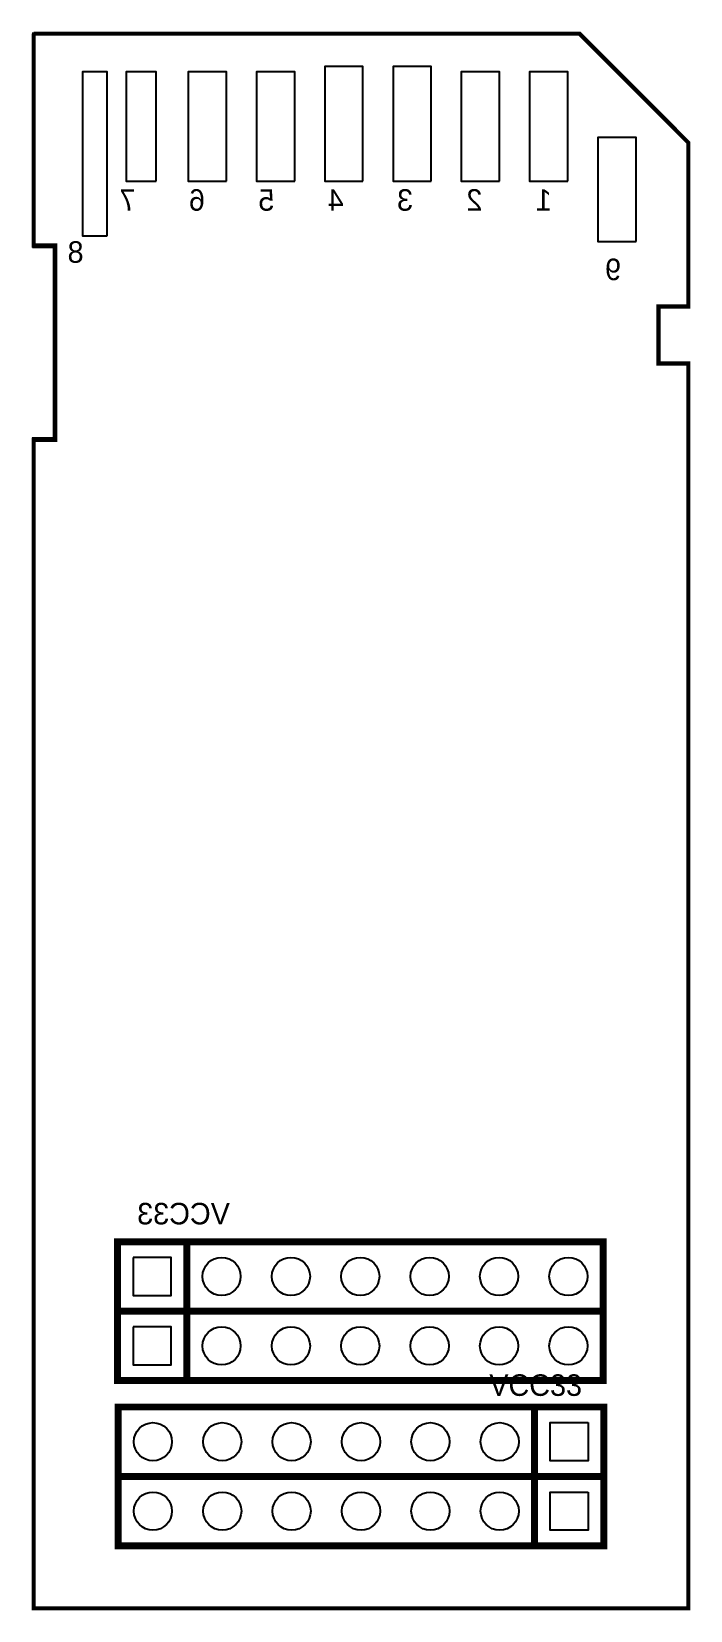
# Model space of a CAD drawing. Extents: x -39.1 to -15, y -34.1 to 23.7.
import ezdxf

# ---------------------------------------------------------------- set-up
doc = ezdxf.new("R2010")
doc.units = 0
for name, color, linetype in [('BG_OUTLINE', 254, 'CONTINUOUS'), ('PG_SILKSCREEN_BOTTOM', 152, 'CONTINUOUS'), ('PG_SILKSCREEN_TOP', 43, 'CONTINUOUS'), ('PIN_BOTTOM', 51, 'CONTINUOUS'), ('PIN_TOP', 81, 'CONTINUOUS')]:
    doc.layers.add(name, color=color, linetype=linetype)

msp = doc.modelspace()

# ---------------------------------------------------------------- linework, layer by layer
at = {"layer": 'BG_OUTLINE', "const_width": 0.1524}
for points in [[(-39.0398, -27.559), (-39.0398, 8.7376), (-38.2524, 8.7376), (-38.2524, 15.8496), (-39.0398, 15.8496), (-39.0398, 23.5966)], [(-34.8742, 23.5966), (-39.0398, 23.5966)], [(-34.8742, 23.5966), (-19.05, 23.5966), (-15.0622, 19.6088), (-15.0622, 13.6144), (-16.1544, 13.6144), (-16.1544, 11.5316), (-15.0622, 11.5316), (-15.0622, -27.559)], [(-39.0398, -27.559), (-39.0398, -34.0106), (-15.0622, -34.0106), (-15.0622, -27.559)]]:
    msp.add_lwpolyline(points, dxfattribs=at)
at = {"layer": 'PG_SILKSCREEN_BOTTOM'}
for points, const_width in [([(-15.050999, 13.604596), (-15.050999, 19.594601), (-19.050991, 23.594593), (-39.051001, 23.594593), (-39.051001, 23.414609)], 0.1), ([(-39.040994, 23.594593), (-39.040994, 15.794609), (-38.291008, 15.794609), (-38.291008, 8.794598), (-39.051001, 8.794598), (-39.051001, 8.044612)], 0.1), ([(-39.040994, 23.594593), (-33.471002, 23.594593)], 0.1), ([(-15.050999, 13.604596), (-16.161004, 13.604596), (-16.161004, 11.544605), (-15.050999, 11.544605), (-15.050999, -13.405409)], 0.1), ([(-15.050999, 11.544605), (-16.161004, 11.544605), (-16.161004, 13.604596), (-15.050999, 13.604596)], 0.1), ([(-39.051001, 8.544611), (-39.051001, -13.405409)], 0.1), ([(-35.9664, -23.1394), (-18.1864, -23.1394), (-18.1864, -20.5994), (-35.9664, -20.5994), (-35.9664, -23.1394)], 0.254), ([(-33.4264, -23.1394), (-33.4264, -20.5994)], 0.254), ([(-35.9664, -25.6794), (-18.1864, -25.6794), (-18.1864, -23.1394), (-35.9664, -23.1394), (-35.9664, -25.6794)], 0.254), ([(-33.4264, -25.6794), (-33.4264, -23.1394)], 0.254)]:
    msp.add_lwpolyline(points, dxfattribs=dict(at, const_width=const_width))
at = {"layer": 'PG_SILKSCREEN_TOP', "const_width": 0.254}
for points in [[(-18.161, -29.1846), (-35.941, -29.1846), (-35.941, -26.6446), (-18.161, -26.6446), (-18.161, -29.1846)], [(-20.701, -29.1846), (-20.701, -26.6446)], [(-18.161, -31.7246), (-35.941, -31.7246), (-35.941, -29.1846), (-18.161, -29.1846), (-18.161, -31.7246)], [(-20.701, -31.7246), (-20.701, -29.1846)]]:
    msp.add_lwpolyline(points, dxfattribs=at)
at = {"layer": 'PIN_BOTTOM'}
for points in [[(-36.350981, 16.194608), (-36.350981, 22.194596), (-37.25098, 22.194596), (-37.25098, 16.194608)], [(-34.555989, 18.194604), (-34.555989, 22.194596), (-35.655987, 22.194596), (-35.655987, 18.194604)], [(-31.976009, 18.194604), (-31.976009, 22.194596), (-33.376006, 22.194596), (-33.376006, 18.194604)], [(-29.475989, 18.194604), (-29.475989, 22.194596), (-30.875986, 22.194596), (-30.875986, 18.194604)], [(-26.977797, 18.194604), (-26.977797, 22.394596), (-28.377794, 22.394596), (-28.377794, 18.194604)], [(-24.477802, 18.194604), (-24.477802, 22.394596), (-25.877799, 22.394596), (-25.877799, 18.194604)], [(-21.979712, 18.194604), (-21.979712, 22.194596), (-23.379709, 22.194596), (-23.379709, 18.194604)], [(-19.479412, 18.194604), (-19.479412, 22.194596), (-20.87941, 22.194596), (-20.87941, 18.194604)], [(-16.978808, 15.994609), (-16.978808, 19.794601), (-18.378805, 19.794601), (-18.378805, 15.994609)], [(-35.3949, -21.1709), (-35.3949, -22.5679), (-33.9979, -22.5679), (-33.9979, -21.1709)], [(-35.3949, -23.7109), (-35.3949, -25.1079), (-33.9979, -25.1079), (-33.9979, -23.7109)], [(-18.7325, -27.2161), (-18.7325, -28.6131), (-20.1295, -28.6131), (-20.1295, -27.2161)], [(-18.7325, -29.7561), (-18.7325, -31.1531), (-20.1295, -31.1531), (-20.1295, -29.7561)]]:
    msp.add_lwpolyline(points, close=True, dxfattribs=at)
for centre in [(-32.1564, -21.8694), (-29.6164, -21.8694), (-27.0764, -21.8694), (-24.5364, -21.8694), (-21.9964, -21.8694), (-19.4564, -21.8694), (-32.1564, -24.4094), (-29.6164, -24.4094), (-27.0764, -24.4094), (-24.5364, -24.4094), (-21.9964, -24.4094), (-19.4564, -24.4094), (-34.671, -27.9146), (-32.131, -27.9146), (-29.591, -27.9146), (-27.051, -27.9146), (-24.511, -27.9146), (-21.971, -27.9146), (-34.671, -30.4546), (-32.131, -30.4546), (-29.591, -30.4546), (-27.051, -30.4546), (-24.511, -30.4546), (-21.971, -30.4546)]:
    msp.add_circle(centre, 0.6985, dxfattribs=at)
at = {"layer": 'PIN_TOP'}
for points in [[(-35.3949, -21.1709), (-35.3949, -22.5679), (-33.9979, -22.5679), (-33.9979, -21.1709)], [(-35.3949, -23.7109), (-35.3949, -25.1079), (-33.9979, -25.1079), (-33.9979, -23.7109)], [(-18.7325, -27.2161), (-18.7325, -28.6131), (-20.1295, -28.6131), (-20.1295, -27.2161)], [(-18.7325, -29.7561), (-18.7325, -31.1531), (-20.1295, -31.1531), (-20.1295, -29.7561)]]:
    msp.add_lwpolyline(points, close=True, dxfattribs=at)
for centre in [(-32.1564, -21.8694), (-29.6164, -21.8694), (-27.0764, -21.8694), (-24.5364, -21.8694), (-21.9964, -21.8694), (-19.4564, -21.8694), (-32.1564, -24.4094), (-29.6164, -24.4094), (-27.0764, -24.4094), (-24.5364, -24.4094), (-21.9964, -24.4094), (-19.4564, -24.4094), (-34.671, -27.9146), (-32.131, -27.9146), (-29.591, -27.9146), (-27.051, -27.9146), (-24.511, -27.9146), (-21.971, -27.9146), (-34.671, -30.4546), (-32.131, -30.4546), (-29.591, -30.4546), (-27.051, -30.4546), (-24.511, -30.4546), (-21.971, -30.4546)]:
    msp.add_circle(centre, 0.6985, dxfattribs=at)

# ---------------------------------------------------------------- texts
at = {"layer": 'PG_SILKSCREEN_BOTTOM', "text_generation_flag": 2}
for s, p in [('7', (-35.306, 17.1196)), ('6', (-32.766, 17.1196)), ('5', (-30.226, 17.1196)), ('4', (-27.686, 17.1196)), ('3', (-25.146, 17.1196)), ('2', (-22.606, 17.1196)), ('1', (-20.066, 17.1196)), ('8', (-37.211, 15.2146)), ('9', (-17.526, 14.5796)), ('VCC33', (-31.8516, -19.9644))]:
    msp.add_text(s, height=0.7874, dxfattribs=at).set_placement(p)
at = {"layer": 'PG_SILKSCREEN_TOP'}
msp.add_text('VCC33', height=0.7874, dxfattribs=at).set_placement((-22.352, -26.2382))

doc.saveas('drawing.dxf')
